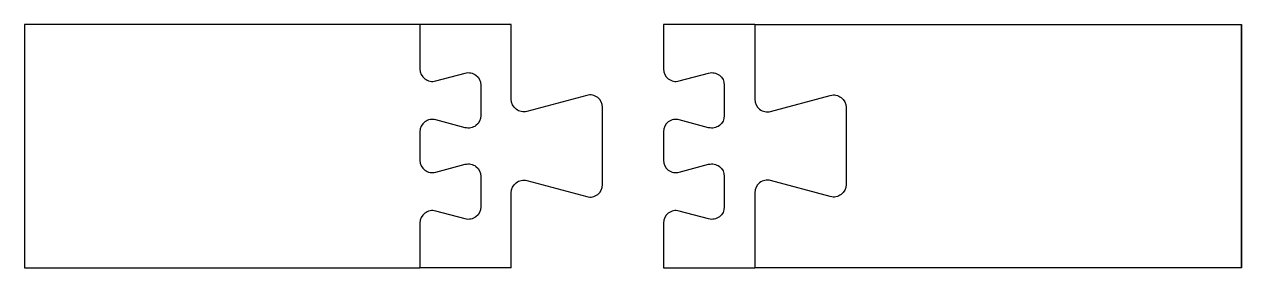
# Model space of a CAD drawing. Extents: x -30 to 370, y -130 to -50.
import ezdxf

# ---------------------------------------------------------------- set-up
doc = ezdxf.new("R2010")
doc.units = 0
doc.layers.add('1', color=7, linetype='CONTINUOUS')

msp = doc.modelspace()

# ---------------------------------------------------------------- linework, layer by layer
at = {"layer": '1', "color": 7, "linetype": 'CONTINUOUS'}
for p, q in [((130, -50), (-30, -50)), ((-30, -50), (-30, -130)), ((210, -50), (180, -50)), ((210, -50), (370, -50)), ((370, -130), (370, -50)), ((370, -50), (370, -130)), ((-30, -130), (100, -130)), ((130, -130), (100, -130)), ((180, -130), (210, -130)), ((370, -130), (210, -130))]:
    msp.add_line(p, q, dxfattribs=at)
for points in [[(100, -50), (100, -64.65678), (100, -64.656776, 0.493146), (105.16116, -68.617071), (105.16116, -68.61707), (114.83884, -66.02394), (114.838842, -66.023944, -0.493145), (120, -69.98424), (120, -69.98424), (120, -80.01576), (120, -80.01576, -0.493145), (114.838842, -83.976056), (114.83884, -83.97606), (105.16116, -81.38293), (105.16116, -81.382929, 0.493146), (100, -85.343224), (100, -85.34322), (100, -94.65678), (100, -94.656776, 0.493146), (105.16116, -98.617071), (105.16116, -98.61707), (114.83884, -96.02394), (114.838842, -96.023944, -0.493145), (120, -99.98424), (120, -99.98424), (120, -110.01576), (120, -110.015761, -0.493145), (114.838842, -113.976057), (114.83884, -113.97606), (105.16116, -111.38293), (105.16116, -111.382929, 0.493146), (100, -115.343224), (100, -115.34322), (100, -130)], [(130, -130), (130, -105.34322), (130, -105.343224, -0.493145), (135.161159, -101.382928), (135.16116, -101.38293), (154.83884, -106.65555), (154.838842, -106.655548, 0.493145), (160, -102.695252), (160, -102.69525), (160, -77.30475), (160, -77.304748, 0.493145), (154.838842, -73.344452), (154.83884, -73.34445), (135.16116, -78.61707), (135.161159, -78.617072, -0.493145), (130, -74.656776), (130, -74.65678), (130, -50)], [(180, -50), (180, -64.65678), (180, -64.656776, 0.493146), (185.16116, -68.617071), (185.16116, -68.61707), (194.83884, -66.02394), (194.838842, -66.023944, -0.493145), (200, -69.98424), (200, -69.98424), (200, -80.01576), (200, -80.01576, -0.493145), (194.838842, -83.976056), (194.83884, -83.97606), (185.16116, -81.38293), (185.16116, -81.382929, 0.493146), (180, -85.343224), (180, -85.34322), (180, -94.65678), (180, -94.656776, 0.493146), (185.16116, -98.617071), (185.16116, -98.61707), (194.83884, -96.02394), (194.838842, -96.023944, -0.493145), (200, -99.98424), (200, -99.98424), (200, -110.01576), (200, -110.015761, -0.493145), (194.838842, -113.976057), (194.83884, -113.97606), (185.16116, -111.38293), (185.16116, -111.382929, 0.493146), (180, -115.343224), (180, -115.34322), (180, -130)], [(210, -50), (210, -74.65678), (210, -74.656776, 0.493145), (215.161159, -78.617072), (215.16116, -78.61707), (234.83884, -73.34445), (234.838842, -73.344452, -0.493145), (240, -77.304748), (240, -77.30475), (240, -102.69525), (240, -102.695252, -0.493145), (234.838842, -106.655548), (234.83884, -106.65555), (215.16116, -101.38293), (215.161159, -101.382928, 0.493145), (210, -105.343224), (210, -105.34322), (210, -130)]]:
    msp.add_lwpolyline(points, format="xyb", dxfattribs=at)

doc.saveas('drawing.dxf')
